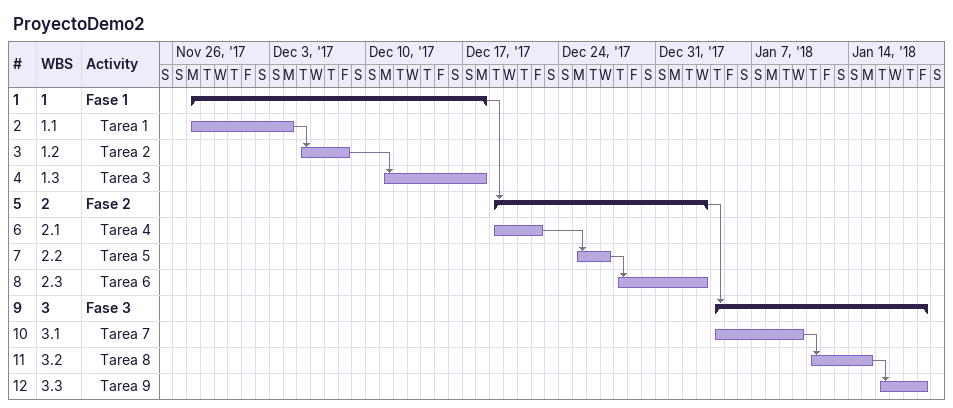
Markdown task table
ProyectoDemo2

| ID | WBS | Task | Start | Finish | Predecessors |
|---|---|---|---|---|---|
| 1 | 1 | **Fase 1** | 2017-11-27 | 2017-12-18 |  |
| 2 | 1.1 | Tarea 1 | 2017-11-27 | 2017-12-04 |  |
| 3 | 1.2 | Tarea 2 | 2017-12-05 | 2017-12-08 | 2 |
| 4 | 1.3 | Tarea 3 | 2017-12-11 | 2017-12-18 | 3 |
| 5 | 2 | **Fase 2** | 2017-12-19 | 2018-01-03 | 1 |
| 6 | 2.1 | Tarea 4 | 2017-12-19 | 2017-12-22 |  |
| 7 | 2.2 | Tarea 5 | 2017-12-25 | 2017-12-27 | 6 |
| 8 | 2.3 | Tarea 6 | 2017-12-28 | 2018-01-03 | 7 |
| 9 | 3 | **Fase 3** | 2018-01-04 | 2018-01-19 | 5 |
| 10 | 3.1 | Tarea 7 | 2018-01-04 | 2018-01-10 |  |
| 11 | 3.2 | Tarea 8 | 2018-01-11 | 2018-01-15 | 10 |
| 12 | 3.3 | Tarea 9 | 2018-01-16 | 2018-01-19 | 11 |
